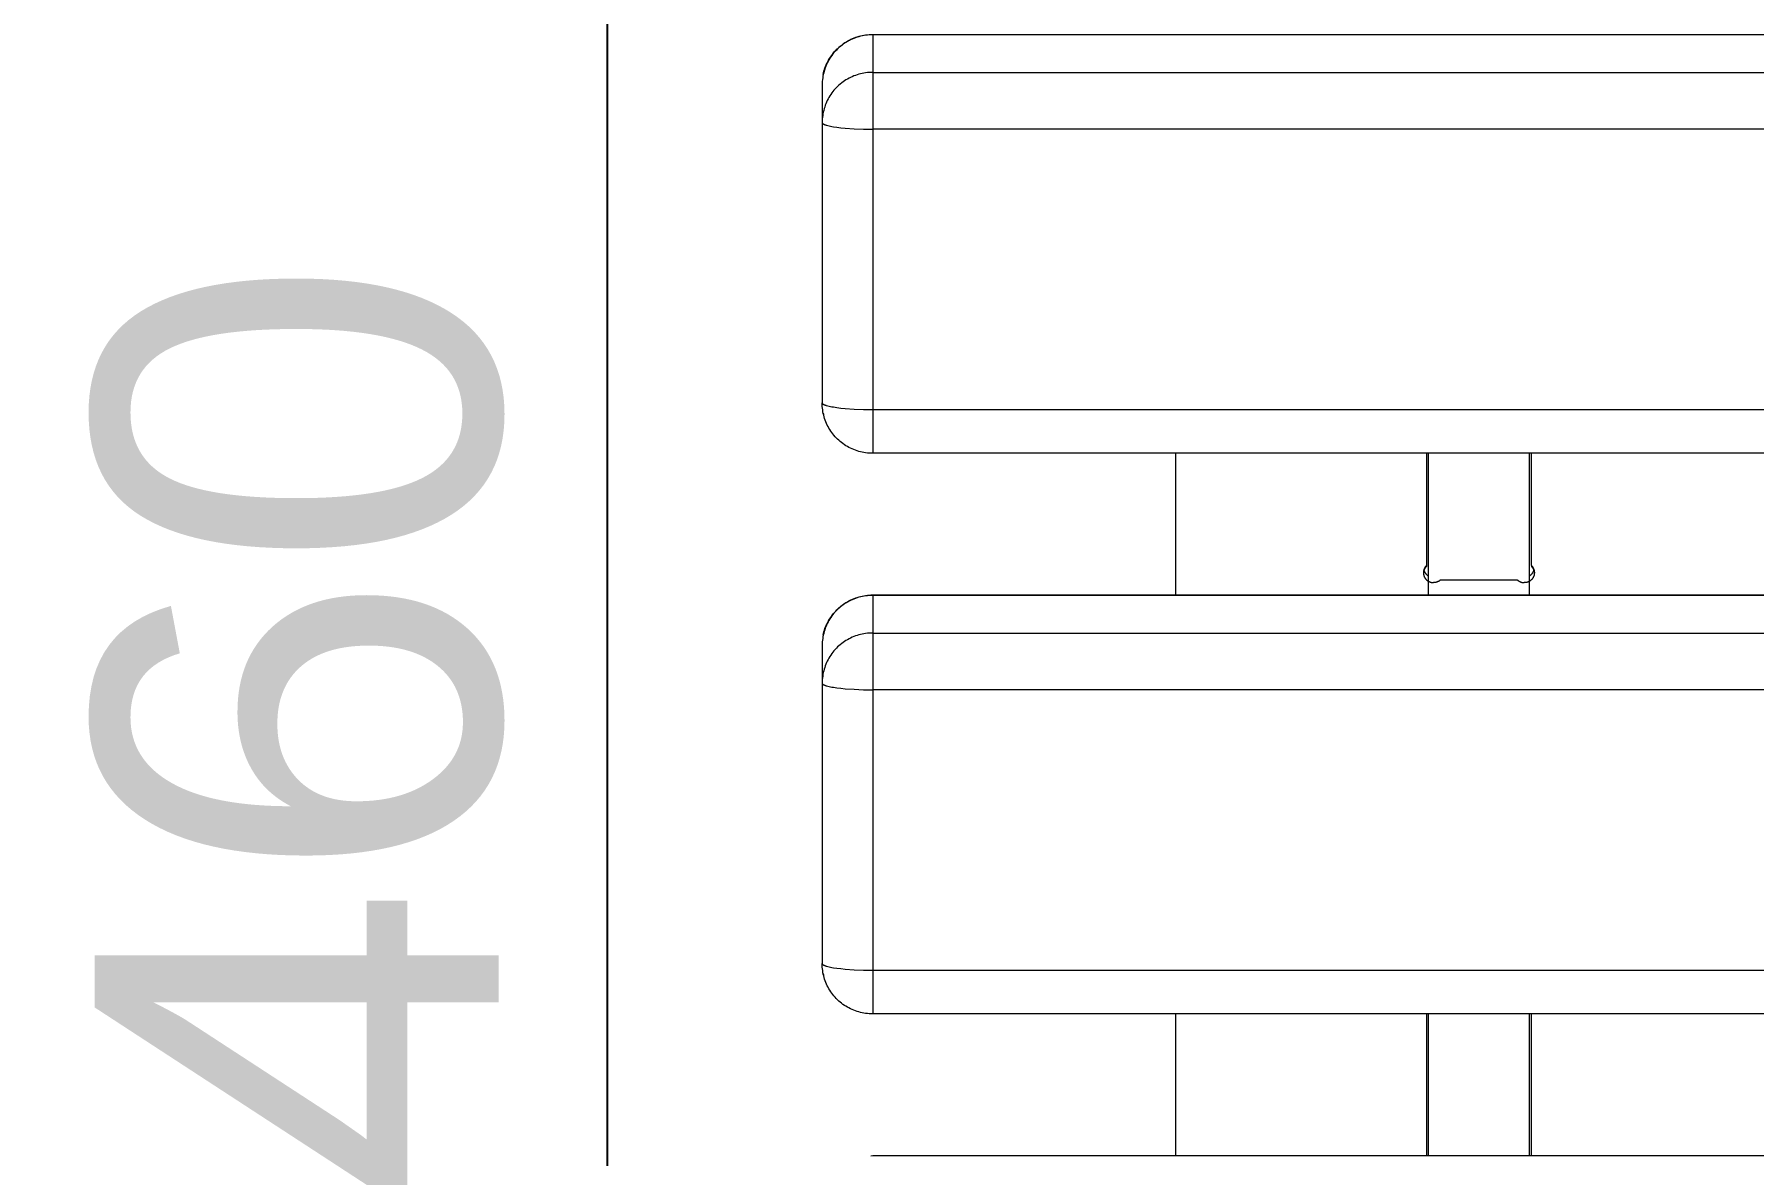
# Model space of a CAD drawing. Header units: millimetres. Extents: x -30 to 4992, y -440 to 3111.
# Drawn here: x 65.1 to 235.2, y 2838.4 to 2949.4 of the extents above; entities that cross this region are included whole.
import ezdxf

# ---------------------------------------------------------------- set-up
doc = ezdxf.new("R2010")
doc.units = ezdxf.units.MM
doc.layers.add('ZANO_R', color=7, linetype='Continuous', lineweight=0)
doc.layers.add('ZANO_W', color=1, linetype='Continuous', lineweight=0)
doc.styles.add('Arial', font='arial.ttf')
doc.styles.get("Standard").update_dxf_attribs({"font": 'ARIALUNI.TTF'})
doc.dimstyles.new('pl i ang', dxfattribs={"dimtxt": 50, "dimasz": 50, "dimexe": 1.25, "dimexo": 0.625, "dimgap": 10, "dimtad": 1, "dimtoh": 1, "dimtxsty": 'Standard', "dimcen": 2.5, "dimclrd": 1, "dimclre": 1, "dimclrt": 1, "dimadec": 0, "dimazin": 0, "dimtfac": 1, "dimtmove": 0, "dimatfit": 3, "dimfxl": 1, "dimarcsym": 1})

# ---------------------------------------------------------------- blocks, each defined once
blk = doc.blocks.new('*D387')
at = {"layer": 'ZANO_W', "color": 1, "lineweight": -2}
for p, q in [((138.93, 3110.68), (111.73, 3110.68)), ((121.73, 3070.68), (121.73, 2690.87)), ((141.92, 2650.87), (111.73, 2650.87))]:
    blk.add_line(p, q, dxfattribs=at)
at = {"layer": 'ZANO_W', "color": 1}
for points in [[(128.39, 3070.68), (115.06, 3070.68), (121.73, 3110.68)], [(115.06, 2690.87), (128.39, 2690.87), (121.73, 2650.87)]]:
    blk.add_solid(points, dxfattribs=at)
at = {"layer": 'ZANO_W', "color": 1, "insert": (91.3, 2880.77), "char_height": 40, "attachment_point": 5, "rotation": 90, "style": 'Arial'}
blk.add_mtext('460', dxfattribs=at)

msp = doc.modelspace()

# ---------------------------------------------------------------- linework, layer by layer
at = {"layer": 'ZANO_R'}
for p, q in [((145.27, 2948.55), (145.42, 2948.64)), ((145.52, 2948.67), (145.37, 2948.58)), ((145.42, 2948.64), (145.57, 2948.73)), ((145.68, 2948.75), (145.52, 2948.67)), ((145.57, 2948.73), (145.72, 2948.81)), ((145.83, 2948.83), (145.68, 2948.75)), ((145.72, 2948.81), (145.87, 2948.89)), ((145.99, 2948.9), (145.83, 2948.83)), ((145.87, 2948.89), (146.02, 2948.96)), ((146.15, 2948.97), (145.99, 2948.9)), ((146.02, 2948.96), (146.18, 2949.02)), ((146.31, 2949.03), (146.15, 2948.97)), ((146.18, 2949.02), (146.34, 2949.08)), ((146.48, 2949.09), (146.31, 2949.03)), ((146.34, 2949.08), (146.5, 2949.14)), ((146.64, 2949.14), (146.48, 2949.09)), ((146.5, 2949.14), (146.67, 2949.19)), ((146.81, 2949.18), (146.64, 2949.14)), ((146.67, 2949.19), (146.83, 2949.23)), ((146.98, 2949.22), (146.81, 2949.18)), ((146.83, 2949.23), (147, 2949.27)), ((147.15, 2949.25), (146.98, 2949.22)), ((147, 2949.27), (147.17, 2949.3)), ((147.32, 2949.28), (147.15, 2949.25)), ((147.17, 2949.3), (147.34, 2949.32)), ((147.5, 2949.3), (147.32, 2949.28)), ((147.34, 2949.32), (147.5, 2949.34)), ((147.5, 2949.34), (147.67, 2949.36)), ((147.67, 2949.32), (147.5, 2949.3)), ((147.67, 2949.36), (147.85, 2949.37)), ((147.84, 2949.32), (147.67, 2949.32)), ((148.02, 2949.33), (147.84, 2949.32)), ((147.85, 2949.37), (148.02, 2949.37)), ((148.02, 2949.37), (148.02, 2949.37)), ((148.02, 2949.37), (148.02, 2949.33)), ((148.02, 2949.33), (148.02, 2945.6)), ((1938.02, 2949.33), (148.02, 2949.33)), ((143.66, 2946.82), (143.74, 2946.97)), ((143.78, 2947.01), (143.69, 2946.86)), ((143.74, 2946.97), (143.83, 2947.11)), ((143.88, 2947.15), (143.78, 2947.01)), ((143.83, 2947.11), (143.93, 2947.25)), ((143.98, 2947.29), (143.88, 2947.15)), ((143.93, 2947.25), (144.03, 2947.39)), ((144.08, 2947.43), (143.98, 2947.29)), ((144.03, 2947.39), (144.14, 2947.53)), ((144.19, 2947.57), (144.08, 2947.43)), ((144.14, 2947.53), (144.25, 2947.66)), ((144.31, 2947.7), (144.19, 2947.57)), ((144.25, 2947.66), (144.36, 2947.78)), ((144.43, 2947.82), (144.31, 2947.7)), ((144.36, 2947.78), (144.48, 2947.91)), ((144.55, 2947.94), (144.43, 2947.82)), ((144.48, 2947.91), (144.6, 2948.02)), ((144.68, 2948.06), (144.55, 2947.94)), ((144.6, 2948.02), (144.73, 2948.14)), ((144.81, 2948.18), (144.68, 2948.06)), ((144.73, 2948.14), (144.86, 2948.25)), ((144.95, 2948.28), (144.81, 2948.18)), ((144.86, 2948.25), (144.99, 2948.35)), ((145.09, 2948.39), (144.95, 2948.28)), ((144.99, 2948.35), (145.13, 2948.46)), ((145.23, 2948.49), (145.09, 2948.39)), ((145.13, 2948.46), (145.27, 2948.55)), ((145.37, 2948.58), (145.23, 2948.49)), ((143.1, 2945.23), (143.07, 2945.06)), ((143.13, 2945.41), (143.1, 2945.23)), ((143.12, 2945.39), (143.16, 2945.55)), ((143.17, 2945.57), (143.13, 2945.41)), ((143.16, 2945.55), (143.2, 2945.72)), ((143.21, 2945.74), (143.17, 2945.57)), ((143.2, 2945.72), (143.25, 2945.88)), ((143.27, 2945.91), (143.21, 2945.74)), ((143.25, 2945.88), (143.3, 2946.05)), ((143.32, 2946.07), (143.27, 2945.91)), ((143.3, 2946.05), (143.36, 2946.2)), ((143.39, 2946.23), (143.32, 2946.07)), ((143.36, 2946.2), (143.43, 2946.36)), ((143.46, 2946.39), (143.39, 2946.23)), ((143.43, 2946.36), (143.5, 2946.52)), ((143.53, 2946.55), (143.46, 2946.39)), ((143.5, 2946.52), (143.58, 2946.67)), ((143.61, 2946.7), (143.53, 2946.55)), ((143.58, 2946.67), (143.66, 2946.82)), ((143.69, 2946.86), (143.61, 2946.7)), ((146.15, 2945.25), (145.99, 2945.18)), ((146.31, 2945.31), (146.15, 2945.25)), ((146.48, 2945.37), (146.31, 2945.31)), ((146.64, 2945.42), (146.48, 2945.37)), ((146.81, 2945.46), (146.64, 2945.42)), ((146.98, 2945.5), (146.81, 2945.46)), ((147.15, 2945.53), (146.98, 2945.5)), ((147.32, 2945.56), (147.15, 2945.53)), ((147.5, 2945.58), (147.32, 2945.56)), ((147.67, 2945.59), (147.5, 2945.58)), ((147.84, 2945.6), (147.67, 2945.59)), ((148.02, 2945.6), (147.84, 2945.6)), ((148.02, 2945.6), (148.02, 2939.98)), ((148.02, 2945.6), (1938.02, 2945.6)), ((143.03, 2944.72), (143.02, 2944.54)), ((143.02, 2944.54), (143.02, 2944.37)), ((143.02, 2944.37), (143.02, 2940.76)), ((143.05, 2944.89), (143.03, 2944.72)), ((143.07, 2945.06), (143.05, 2944.89)), ((143.98, 2943.57), (143.88, 2943.43)), ((144.08, 2943.71), (143.98, 2943.57)), ((144.19, 2943.84), (144.08, 2943.71)), ((144.31, 2943.97), (144.19, 2943.84)), ((144.43, 2944.1), (144.31, 2943.97)), ((144.55, 2944.22), (144.43, 2944.1)), ((144.68, 2944.34), (144.55, 2944.22)), ((144.81, 2944.45), (144.68, 2944.34)), ((144.95, 2944.56), (144.81, 2944.45)), ((145.09, 2944.67), (144.95, 2944.56)), ((145.23, 2944.76), (145.09, 2944.67)), ((145.37, 2944.86), (145.23, 2944.76)), ((145.52, 2944.95), (145.37, 2944.86)), ((145.68, 2945.03), (145.52, 2944.95)), ((145.83, 2945.11), (145.68, 2945.03)), ((145.99, 2945.18), (145.83, 2945.11)), ((143.17, 2941.85), (143.13, 2941.68)), ((143.21, 2942.02), (143.17, 2941.85)), ((143.27, 2942.18), (143.21, 2942.02)), ((143.32, 2942.35), (143.27, 2942.18)), ((143.39, 2942.51), (143.32, 2942.35)), ((143.46, 2942.67), (143.39, 2942.51)), ((143.53, 2942.83), (143.46, 2942.67)), ((143.61, 2942.98), (143.53, 2942.83)), ((143.69, 2943.13), (143.61, 2942.98)), ((143.78, 2943.28), (143.69, 2943.13)), ((143.88, 2943.43), (143.78, 2943.28)), ((143.03, 2940.99), (143.02, 2940.82)), ((143.02, 2940.82), (143.02, 2940.65)), ((143.02, 2940.65), (143.02, 2940.64)), ((143.02, 2940.64), (143.02, 2940.64)), ((143.02, 2940.64), (143.02, 2940.64)), ((143.02, 2940.64), (143.02, 2940.63)), ((143.02, 2940.63), (143.02, 2940.63)), ((143.02, 2940.63), (143.02, 2940.62)), ((143.02, 2940.63), (143.02, 2912.9)), ((143.02, 2940.62), (143.02, 2940.62)), ((143.02, 2940.62), (143.02, 2940.62)), ((143.02, 2940.62), (143.02, 2940.61)), ((143.02, 2940.61), (143.02, 2940.61)), ((143.02, 2940.61), (143.03, 2940.61)), ((143.05, 2941.17), (143.03, 2940.99)), ((143.03, 2940.61), (143.03, 2940.6)), ((143.03, 2940.6), (143.03, 2940.6)), ((143.03, 2940.6), (143.03, 2940.59)), ((143.03, 2940.59), (143.03, 2940.59)), ((143.03, 2940.59), (143.04, 2940.59)), ((143.04, 2940.59), (143.04, 2940.58)), ((143.04, 2940.58), (143.04, 2940.58)), ((143.04, 2940.58), (143.04, 2940.58)), ((143.04, 2940.58), (143.05, 2940.57)), ((143.07, 2941.34), (143.05, 2941.17)), ((143.05, 2940.57), (143.05, 2940.57)), ((143.05, 2940.57), (143.05, 2940.56)), ((143.05, 2940.56), (143.06, 2940.56)), ((143.06, 2940.56), (143.06, 2940.56)), ((143.06, 2940.56), (143.07, 2940.55)), ((143.1, 2941.51), (143.07, 2941.34)), ((143.07, 2940.55), (143.07, 2940.55)), ((143.07, 2940.55), (143.07, 2940.55)), ((143.07, 2940.55), (143.08, 2940.54)), ((143.08, 2940.54), (143.08, 2940.54)), ((143.08, 2940.54), (143.09, 2940.53)), ((143.09, 2940.53), (143.1, 2940.53)), ((143.13, 2941.68), (143.1, 2941.51)), ((143.1, 2940.53), (143.11, 2940.52)), ((143.11, 2940.52), (143.12, 2940.51)), ((143.12, 2940.51), (143.13, 2940.5)), ((143.13, 2940.5), (143.15, 2940.5)), ((143.15, 2940.5), (143.16, 2940.49)), ((143.16, 2940.49), (143.18, 2940.48)), ((143.18, 2940.48), (143.19, 2940.47)), ((143.19, 2940.47), (143.21, 2940.46)), ((143.21, 2940.46), (143.24, 2940.45)), ((143.24, 2940.45), (143.28, 2940.43)), ((143.28, 2940.43), (143.32, 2940.42)), ((143.32, 2940.42), (143.37, 2940.4)), ((143.37, 2940.4), (143.41, 2940.39)), ((143.41, 2940.39), (143.46, 2940.37)), ((143.46, 2940.37), (143.57, 2940.34)), ((143.57, 2940.34), (143.7, 2940.31)), ((143.7, 2940.31), (143.83, 2940.28)), ((143.83, 2940.28), (143.98, 2940.26)), ((143.98, 2940.26), (144.13, 2940.23)), ((144.13, 2940.23), (144.48, 2940.18)), ((144.48, 2940.18), (144.86, 2940.13)), ((144.86, 2940.13), (145.28, 2940.09)), ((145.28, 2940.09), (146.18, 2940.03)), ((146.18, 2940.03), (147.11, 2939.99)), ((147.11, 2939.99), (148.02, 2939.98)), ((148.02, 2939.98), (148.02, 2912.23)), ((1938.02, 2939.98), (148.02, 2939.98)), ((143.02, 2912.9), (143.02, 2912.89)), ((143.02, 2912.89), (143.02, 2912.89)), ((143.02, 2912.89), (143.02, 2912.88)), ((143.02, 2912.71), (143.02, 2912.88)), ((143.02, 2912.88), (143.02, 2912.88)), ((143.02, 2912.88), (143.02, 2912.88)), ((143.02, 2912.88), (143.02, 2912.87)), ((143.02, 2912.87), (143.02, 2912.87)), ((143.02, 2912.87), (143.02, 2912.87)), ((143.02, 2912.87), (143.02, 2912.86)), ((143.02, 2912.86), (143.02, 2912.86)), ((143.02, 2912.86), (143.03, 2912.85)), ((143.03, 2912.53), (143.02, 2912.71)), ((143.03, 2912.85), (143.03, 2912.85)), ((143.03, 2912.85), (143.03, 2912.85)), ((143.03, 2912.85), (143.03, 2912.84)), ((143.03, 2912.84), (143.03, 2912.84)), ((143.03, 2912.84), (143.04, 2912.84)), ((143.04, 2912.36), (143.03, 2912.53)), ((143.04, 2912.84), (143.04, 2912.83)), ((143.04, 2912.83), (143.04, 2912.83)), ((143.04, 2912.83), (143.04, 2912.82)), ((143.04, 2912.82), (143.05, 2912.82)), ((143.07, 2912.19), (143.04, 2912.36)), ((143.05, 2912.82), (143.05, 2912.82)), ((143.05, 2912.82), (143.05, 2912.81)), ((143.05, 2912.81), (143.06, 2912.81)), ((143.06, 2912.81), (143.06, 2912.81)), ((143.06, 2912.81), (143.07, 2912.8)), ((143.07, 2912.8), (143.07, 2912.8)), ((143.07, 2912.8), (143.07, 2912.79)), ((143.07, 2912.79), (143.08, 2912.79)), ((143.09, 2912.01), (143.07, 2912.19)), ((143.08, 2912.79), (143.08, 2912.79)), ((143.08, 2912.79), (143.09, 2912.78)), ((143.09, 2912.78), (143.1, 2912.77)), ((143.13, 2911.84), (143.09, 2912.01)), ((143.1, 2912.77), (143.11, 2912.77)), ((143.11, 2912.77), (143.12, 2912.76)), ((143.12, 2912.76), (143.13, 2912.75)), ((143.12, 2911.88), (143.15, 2911.76)), ((143.13, 2912.75), (143.15, 2912.74)), ((143.17, 2911.67), (143.13, 2911.84)), ((143.15, 2912.74), (143.16, 2912.74)), ((143.16, 2912.74), (143.18, 2912.73)), ((143.21, 2911.51), (143.17, 2911.67)), ((143.18, 2912.73), (143.19, 2912.72)), ((143.19, 2912.72), (143.21, 2912.71)), ((143.21, 2912.71), (143.24, 2912.7)), ((143.26, 2911.34), (143.21, 2911.51)), ((143.24, 2912.7), (143.28, 2912.68)), ((143.32, 2911.17), (143.26, 2911.34)), ((143.28, 2912.68), (143.32, 2912.67)), ((143.32, 2912.67), (143.37, 2912.65)), ((143.37, 2912.65), (143.41, 2912.64)), ((143.41, 2912.64), (143.46, 2912.62)), ((143.46, 2912.62), (143.57, 2912.59)), ((143.57, 2912.59), (143.7, 2912.56)), ((143.7, 2912.56), (143.83, 2912.53)), ((143.83, 2912.53), (143.98, 2912.5)), ((143.98, 2912.5), (144.13, 2912.48)), ((144.13, 2912.48), (144.48, 2912.43)), ((144.48, 2912.43), (144.86, 2912.38)), ((144.86, 2912.38), (145.28, 2912.34)), ((145.28, 2912.34), (146.18, 2912.28)), ((146.18, 2912.28), (147.11, 2912.24)), ((147.11, 2912.24), (148.02, 2912.23)), ((148.02, 2912.23), (148.02, 2907.9)), ((148.02, 2912.23), (1938.02, 2912.23)), ((143.38, 2911.01), (143.32, 2911.17)), ((143.45, 2910.85), (143.38, 2911.01)), ((143.53, 2910.69), (143.45, 2910.85)), ((143.61, 2910.54), (143.53, 2910.69)), ((143.69, 2910.39), (143.61, 2910.54)), ((143.78, 2910.24), (143.69, 2910.39)), ((143.88, 2910.09), (143.78, 2910.24)), ((143.98, 2909.95), (143.88, 2910.09)), ((144.08, 2909.81), (143.98, 2909.95)), ((144.19, 2909.68), (144.08, 2909.81)), ((144.31, 2909.54), (144.19, 2909.68)), ((144.42, 2909.42), (144.31, 2909.54)), ((144.55, 2909.29), (144.42, 2909.42)), ((144.68, 2909.18), (144.55, 2909.29)), ((144.81, 2909.06), (144.68, 2909.18)), ((144.94, 2908.95), (144.81, 2909.06)), ((145.08, 2908.85), (144.94, 2908.95)), ((145.22, 2908.75), (145.08, 2908.85)), ((145.37, 2908.65), (145.22, 2908.75)), ((145.52, 2908.56), (145.37, 2908.65)), ((145.67, 2908.48), (145.52, 2908.56)), ((145.83, 2908.4), (145.67, 2908.48)), ((145.99, 2908.33), (145.83, 2908.4)), ((146.15, 2908.26), (145.99, 2908.33)), ((146.31, 2908.2), (146.15, 2908.26)), ((146.47, 2908.14), (146.31, 2908.2)), ((146.64, 2908.09), (146.47, 2908.14)), ((146.81, 2908.04), (146.64, 2908.09)), ((146.98, 2908), (146.81, 2908.04)), ((147.15, 2907.97), (146.98, 2908)), ((147.32, 2907.94), (147.15, 2907.97)), ((147.49, 2907.92), (147.32, 2907.94)), ((147.67, 2907.91), (147.49, 2907.92)), ((147.84, 2907.9), (147.67, 2907.91)), ((148.02, 2907.9), (147.84, 2907.9)), ((1938.02, 2907.9), (148.02, 2907.9)), ((178.02, 2893.87), (178.02, 2907.9)), ((202.82, 2907.9), (202.82, 2896.78)), ((203.02, 2893.87), (203.02, 2907.9)), ((213.02, 2893.87), (213.02, 2907.9)), ((213.22, 2896.78), (213.22, 2907.9)), ((202.53, 2896.14), (202.52, 2896.1)), ((202.52, 2896.1), (202.52, 2896.07)), ((202.52, 2896.07), (202.53, 2896.03)), ((202.54, 2896.24), (202.53, 2896.21)), ((202.53, 2896.21), (202.53, 2896.17)), ((202.53, 2896.17), (202.53, 2896.14)), ((202.53, 2896.03), (202.53, 2896)), ((202.53, 2896), (202.53, 2895.96)), ((202.53, 2895.96), (202.54, 2895.93)), ((202.55, 2896.31), (202.54, 2896.27)), ((202.54, 2896.27), (202.54, 2896.24)), ((202.54, 2895.93), (202.54, 2895.9)), ((202.54, 2895.9), (202.55, 2895.86)), ((202.56, 2896.34), (202.55, 2896.31)), ((202.57, 2896.37), (202.56, 2896.34)), ((202.56, 2896.35), (202.57, 2896.32)), ((202.58, 2896.41), (202.57, 2896.37)), ((202.57, 2896.32), (202.58, 2896.28)), ((202.59, 2896.44), (202.58, 2896.41)), ((202.59, 2896.33), (202.58, 2896.3)), ((202.58, 2896.28), (202.59, 2896.25)), ((202.6, 2896.47), (202.59, 2896.44)), ((202.6, 2896.36), (202.59, 2896.33)), ((202.59, 2896.25), (202.6, 2896.22)), ((202.62, 2896.5), (202.6, 2896.47)), ((202.61, 2896.39), (202.6, 2896.36)), ((202.6, 2896.22), (202.62, 2896.19)), ((202.63, 2896.42), (202.61, 2896.39)), ((202.63, 2896.53), (202.62, 2896.5)), ((202.62, 2896.19), (202.63, 2896.16)), ((202.65, 2896.56), (202.63, 2896.53)), ((202.64, 2896.45), (202.63, 2896.42)), ((202.63, 2896.16), (202.65, 2896.13)), ((202.66, 2896.48), (202.64, 2896.45)), ((202.67, 2896.59), (202.65, 2896.56)), ((202.65, 2896.13), (202.66, 2896.1)), ((202.67, 2896.5), (202.66, 2896.48)), ((202.66, 2896.1), (202.68, 2896.08)), ((202.69, 2896.62), (202.67, 2896.59)), ((202.69, 2896.53), (202.67, 2896.5)), ((202.68, 2896.08), (202.7, 2896.05)), ((202.7, 2896.65), (202.69, 2896.62)), ((202.71, 2896.56), (202.69, 2896.53)), ((202.73, 2896.68), (202.7, 2896.65)), ((202.7, 2896.05), (202.72, 2896.02)), ((202.73, 2896.58), (202.71, 2896.56)), ((202.72, 2896.02), (202.74, 2896)), ((202.75, 2896.71), (202.73, 2896.68)), ((202.75, 2896.61), (202.73, 2896.58)), ((202.74, 2896), (202.76, 2895.97)), ((202.77, 2896.73), (202.75, 2896.71)), ((202.77, 2896.64), (202.75, 2896.61)), ((202.76, 2895.97), (202.78, 2895.95)), ((202.79, 2896.76), (202.77, 2896.73)), ((202.79, 2896.66), (202.77, 2896.64)), ((202.78, 2895.95), (202.81, 2895.92)), ((202.82, 2896.78), (202.79, 2896.76)), ((202.82, 2896.68), (202.79, 2896.66)), ((202.81, 2895.92), (202.83, 2895.9)), ((202.82, 2896.78), (202.82, 2896.68)), ((202.83, 2895.9), (202.85, 2895.88)), ((213.18, 2895.88), (213.2, 2895.9)), ((213.2, 2895.9), (213.22, 2895.92)), ((213.22, 2896.78), (213.24, 2896.76)), ((213.22, 2896.78), (213.22, 2896.68)), ((213.22, 2896.68), (213.24, 2896.66)), ((213.22, 2895.92), (213.25, 2895.95)), ((213.24, 2896.76), (213.26, 2896.73)), ((213.24, 2896.66), (213.26, 2896.64)), ((213.25, 2895.95), (213.27, 2895.97)), ((213.26, 2896.73), (213.29, 2896.71)), ((213.26, 2896.64), (213.28, 2896.61)), ((213.27, 2895.97), (213.29, 2896)), ((213.28, 2896.61), (213.3, 2896.58)), ((213.29, 2896.71), (213.31, 2896.68)), ((213.29, 2896), (213.31, 2896.02)), ((213.3, 2896.58), (213.32, 2896.56)), ((213.31, 2896.68), (213.33, 2896.65)), ((213.31, 2896.02), (213.33, 2896.05)), ((213.32, 2896.56), (213.34, 2896.53)), ((213.33, 2896.65), (213.35, 2896.62)), ((213.33, 2896.05), (213.35, 2896.08)), ((213.34, 2896.53), (213.36, 2896.5)), ((213.35, 2896.62), (213.36, 2896.59)), ((213.35, 2896.08), (213.37, 2896.1)), ((213.36, 2896.59), (213.38, 2896.56)), ((213.36, 2896.5), (213.38, 2896.48)), ((213.37, 2896.1), (213.38, 2896.13)), ((213.38, 2896.56), (213.4, 2896.53)), ((213.38, 2896.48), (213.39, 2896.45)), ((213.38, 2896.13), (213.4, 2896.16)), ((213.39, 2896.45), (213.41, 2896.42)), ((213.4, 2896.53), (213.41, 2896.5)), ((213.4, 2896.16), (213.41, 2896.19)), ((213.41, 2896.5), (213.43, 2896.47)), ((213.41, 2896.42), (213.42, 2896.39)), ((213.41, 2896.19), (213.43, 2896.22)), ((213.42, 2896.39), (213.43, 2896.36)), ((213.43, 2896.47), (213.44, 2896.44)), ((213.43, 2896.36), (213.45, 2896.33)), ((213.43, 2896.22), (213.44, 2896.25)), ((213.44, 2896.44), (213.45, 2896.41)), ((213.44, 2896.25), (213.45, 2896.28)), ((213.45, 2896.41), (213.46, 2896.37)), ((213.45, 2896.33), (213.46, 2896.3)), ((213.45, 2896.28), (213.46, 2896.32)), ((213.46, 2896.37), (213.47, 2896.34)), ((213.46, 2896.32), (213.47, 2896.35)), ((213.47, 2896.34), (213.48, 2896.31)), ((213.48, 2896.31), (213.49, 2896.27)), ((213.49, 2895.9), (213.48, 2895.86)), ((213.49, 2896.27), (213.49, 2896.24)), ((213.49, 2896.24), (213.5, 2896.21)), ((213.5, 2895.93), (213.49, 2895.9)), ((213.5, 2896.21), (213.5, 2896.17)), ((213.5, 2896.17), (213.51, 2896.14)), ((213.51, 2896.03), (213.5, 2896)), ((213.5, 2896), (213.5, 2895.96)), ((213.5, 2895.96), (213.5, 2895.93)), ((213.51, 2896.14), (213.51, 2896.1)), ((213.51, 2896.1), (213.51, 2896.07)), ((213.51, 2896.07), (213.51, 2896.03)), ((202.55, 2895.86), (202.56, 2895.83)), ((202.56, 2895.83), (202.57, 2895.8)), ((202.57, 2895.8), (202.58, 2895.76)), ((202.58, 2895.76), (202.59, 2895.73)), ((202.59, 2895.73), (202.6, 2895.7)), ((202.6, 2895.7), (202.61, 2895.67)), ((202.61, 2895.67), (202.63, 2895.64)), ((202.63, 2895.64), (202.65, 2895.61)), ((202.65, 2895.61), (202.66, 2895.58)), ((202.66, 2895.58), (202.68, 2895.55)), ((202.68, 2895.55), (202.7, 2895.52)), ((202.7, 2895.52), (202.72, 2895.49)), ((202.72, 2895.49), (202.74, 2895.46)), ((202.74, 2895.46), (202.76, 2895.44)), ((202.76, 2895.44), (202.79, 2895.41)), ((202.79, 2895.41), (202.81, 2895.38)), ((202.81, 2895.38), (202.83, 2895.36)), ((202.83, 2895.36), (202.86, 2895.34)), ((202.85, 2895.88), (202.88, 2895.85)), ((202.86, 2895.34), (202.89, 2895.32)), ((202.88, 2895.85), (202.91, 2895.83)), ((202.89, 2895.32), (202.91, 2895.29)), ((202.91, 2895.83), (202.93, 2895.81)), ((202.91, 2895.29), (202.94, 2895.27)), ((202.93, 2895.81), (202.96, 2895.79)), ((202.94, 2895.27), (202.97, 2895.25)), ((202.96, 2895.79), (202.99, 2895.78)), ((202.97, 2895.25), (203, 2895.24)), ((202.99, 2895.78), (203.02, 2895.76)), ((203, 2895.24), (203.03, 2895.22)), ((203.03, 2895.22), (203.06, 2895.2)), ((203.06, 2895.2), (203.09, 2895.19)), ((203.09, 2895.19), (203.12, 2895.17)), ((203.12, 2895.17), (203.15, 2895.16)), ((203.15, 2895.16), (203.18, 2895.15)), ((203.18, 2895.15), (203.22, 2895.14)), ((203.22, 2895.14), (203.25, 2895.13)), ((203.25, 2895.13), (203.28, 2895.12)), ((203.28, 2895.12), (203.32, 2895.11)), ((203.32, 2895.11), (203.35, 2895.1)), ((203.35, 2895.1), (203.39, 2895.1)), ((203.39, 2895.1), (203.42, 2895.09)), ((203.42, 2895.09), (203.45, 2895.09)), ((203.45, 2895.09), (203.49, 2895.09)), ((203.49, 2895.09), (203.52, 2895.09)), ((203.56, 2895.09), (203.52, 2895.09)), ((203.59, 2895.09), (203.56, 2895.09)), ((203.63, 2895.1), (203.59, 2895.09)), ((203.66, 2895.1), (203.63, 2895.1)), ((203.69, 2895.1), (203.66, 2895.1)), ((203.73, 2895.11), (203.69, 2895.1)), ((203.76, 2895.12), (203.73, 2895.11)), ((203.79, 2895.13), (203.76, 2895.12)), ((203.83, 2895.14), (203.79, 2895.13)), ((203.86, 2895.15), (203.83, 2895.14)), ((203.89, 2895.16), (203.86, 2895.15)), ((203.92, 2895.17), (203.89, 2895.16)), ((203.95, 2895.19), (203.92, 2895.17)), ((203.98, 2895.2), (203.95, 2895.19)), ((204.01, 2895.22), (203.98, 2895.2)), ((204.04, 2895.23), (204.01, 2895.22)), ((204.07, 2895.25), (204.04, 2895.23)), ((204.1, 2895.27), (204.07, 2895.25)), ((204.13, 2895.29), (204.1, 2895.27)), ((204.15, 2895.31), (204.13, 2895.29)), ((204.18, 2895.33), (204.15, 2895.31)), ((204.21, 2895.36), (204.18, 2895.33)), ((204.23, 2895.38), (204.21, 2895.36)), ((204.23, 2895.38), (211.8, 2895.38)), ((211.8, 2895.38), (211.83, 2895.36)), ((211.83, 2895.36), (211.85, 2895.33)), ((211.85, 2895.33), (211.88, 2895.31)), ((211.88, 2895.31), (211.9, 2895.29)), ((211.9, 2895.29), (211.93, 2895.27)), ((211.93, 2895.27), (211.96, 2895.25)), ((211.96, 2895.25), (211.99, 2895.23)), ((211.99, 2895.23), (212.02, 2895.22)), ((212.02, 2895.22), (212.05, 2895.2)), ((212.05, 2895.2), (212.08, 2895.19)), ((212.08, 2895.19), (212.11, 2895.17)), ((212.11, 2895.17), (212.14, 2895.16)), ((212.14, 2895.16), (212.17, 2895.15)), ((212.17, 2895.15), (212.21, 2895.14)), ((212.21, 2895.14), (212.24, 2895.13)), ((212.24, 2895.13), (212.27, 2895.12)), ((212.27, 2895.12), (212.31, 2895.11)), ((212.31, 2895.11), (212.34, 2895.1)), ((212.34, 2895.1), (212.37, 2895.1)), ((212.37, 2895.1), (212.41, 2895.1)), ((212.41, 2895.1), (212.44, 2895.09)), ((212.44, 2895.09), (212.47, 2895.09)), ((212.47, 2895.09), (212.51, 2895.09)), ((212.54, 2895.09), (212.51, 2895.09)), ((212.58, 2895.09), (212.54, 2895.09)), ((212.61, 2895.09), (212.58, 2895.09)), ((212.65, 2895.1), (212.61, 2895.09)), ((212.68, 2895.1), (212.65, 2895.1)), ((212.71, 2895.11), (212.68, 2895.1)), ((212.75, 2895.12), (212.71, 2895.11)), ((212.78, 2895.13), (212.75, 2895.12)), ((212.81, 2895.14), (212.78, 2895.13)), ((212.85, 2895.15), (212.81, 2895.14)), ((212.88, 2895.16), (212.85, 2895.15)), ((212.91, 2895.17), (212.88, 2895.16)), ((212.94, 2895.19), (212.91, 2895.17)), ((212.97, 2895.2), (212.94, 2895.19)), ((213, 2895.22), (212.97, 2895.2)), ((213.03, 2895.24), (213, 2895.22)), ((213.02, 2895.76), (213.04, 2895.78)), ((213.06, 2895.25), (213.03, 2895.24)), ((213.04, 2895.78), (213.07, 2895.79)), ((213.09, 2895.27), (213.06, 2895.25)), ((213.07, 2895.79), (213.1, 2895.81)), ((213.12, 2895.29), (213.09, 2895.27)), ((213.1, 2895.81), (213.13, 2895.83)), ((213.15, 2895.32), (213.12, 2895.29)), ((213.13, 2895.83), (213.15, 2895.85)), ((213.15, 2895.85), (213.18, 2895.88)), ((213.17, 2895.34), (213.15, 2895.32)), ((213.2, 2895.36), (213.17, 2895.34)), ((213.22, 2895.38), (213.2, 2895.36)), ((213.25, 2895.41), (213.22, 2895.38)), ((213.27, 2895.44), (213.25, 2895.41)), ((213.29, 2895.46), (213.27, 2895.44)), ((213.31, 2895.49), (213.29, 2895.46)), ((213.33, 2895.52), (213.31, 2895.49)), ((213.35, 2895.55), (213.33, 2895.52)), ((213.37, 2895.58), (213.35, 2895.55)), ((213.39, 2895.61), (213.37, 2895.58)), ((213.4, 2895.64), (213.39, 2895.61)), ((213.42, 2895.67), (213.4, 2895.64)), ((213.43, 2895.7), (213.42, 2895.67)), ((213.44, 2895.73), (213.43, 2895.7)), ((213.46, 2895.76), (213.44, 2895.73)), ((213.47, 2895.8), (213.46, 2895.76)), ((213.48, 2895.83), (213.47, 2895.8)), ((213.48, 2895.86), (213.48, 2895.83)), ((144.48, 2892.4), (144.6, 2892.52)), ((144.68, 2892.56), (144.55, 2892.44)), ((144.6, 2892.52), (144.73, 2892.64)), ((144.81, 2892.67), (144.68, 2892.56)), ((144.73, 2892.64), (144.86, 2892.75)), ((144.95, 2892.78), (144.81, 2892.67)), ((144.86, 2892.75), (144.99, 2892.85)), ((145.09, 2892.89), (144.95, 2892.78)), ((144.99, 2892.85), (145.13, 2892.95)), ((145.23, 2892.98), (145.09, 2892.89)), ((145.13, 2892.95), (145.27, 2893.05)), ((145.37, 2893.08), (145.23, 2892.98)), ((145.27, 2893.05), (145.42, 2893.14)), ((145.52, 2893.17), (145.37, 2893.08)), ((145.42, 2893.14), (145.57, 2893.23)), ((145.68, 2893.25), (145.52, 2893.17)), ((145.57, 2893.23), (145.72, 2893.31)), ((145.83, 2893.33), (145.68, 2893.25)), ((145.72, 2893.31), (145.87, 2893.38)), ((145.99, 2893.4), (145.83, 2893.33)), ((145.87, 2893.38), (146.02, 2893.45)), ((146.15, 2893.47), (145.99, 2893.4)), ((146.02, 2893.45), (146.18, 2893.52)), ((146.31, 2893.53), (146.15, 2893.47)), ((146.18, 2893.52), (146.34, 2893.58)), ((146.48, 2893.59), (146.31, 2893.53)), ((146.34, 2893.58), (146.5, 2893.63)), ((146.64, 2893.64), (146.48, 2893.59)), ((146.5, 2893.63), (146.67, 2893.68)), ((146.81, 2893.68), (146.64, 2893.64)), ((146.67, 2893.68), (146.83, 2893.73)), ((146.98, 2893.72), (146.81, 2893.68)), ((146.83, 2893.73), (147, 2893.76)), ((147.15, 2893.75), (146.98, 2893.72)), ((147, 2893.76), (147.17, 2893.8)), ((147.32, 2893.78), (147.15, 2893.75)), ((147.17, 2893.8), (147.34, 2893.82)), ((147.5, 2893.8), (147.32, 2893.78)), ((147.34, 2893.82), (147.5, 2893.84)), ((147.5, 2893.84), (147.67, 2893.86)), ((147.67, 2893.81), (147.5, 2893.8)), ((147.67, 2893.86), (147.85, 2893.87)), ((147.84, 2893.82), (147.67, 2893.81)), ((148.02, 2893.82), (147.84, 2893.82)), ((147.85, 2893.87), (148.02, 2893.87)), ((148.02, 2893.87), (1938.02, 2893.87)), ((148.02, 2893.86), (148.02, 2893.87)), ((148.02, 2893.86), (148.02, 2893.82)), ((148.02, 2893.82), (148.02, 2890.1)), ((1938.02, 2893.82), (148.02, 2893.82)), ((143.36, 2890.7), (143.43, 2890.86)), ((143.46, 2890.89), (143.39, 2890.73)), ((143.43, 2890.86), (143.5, 2891.02)), ((143.53, 2891.05), (143.46, 2890.89)), ((143.5, 2891.02), (143.58, 2891.17)), ((143.61, 2891.2), (143.53, 2891.05)), ((143.58, 2891.17), (143.66, 2891.32)), ((143.69, 2891.35), (143.61, 2891.2)), ((143.66, 2891.32), (143.74, 2891.47)), ((143.78, 2891.5), (143.69, 2891.35)), ((143.74, 2891.47), (143.83, 2891.61)), ((143.88, 2891.65), (143.78, 2891.5)), ((143.83, 2891.61), (143.93, 2891.75)), ((143.98, 2891.79), (143.88, 2891.65)), ((143.93, 2891.75), (144.03, 2891.89)), ((144.08, 2891.93), (143.98, 2891.79)), ((144.03, 2891.89), (144.14, 2892.02)), ((144.19, 2892.06), (144.08, 2891.93)), ((144.14, 2892.02), (144.25, 2892.15)), ((144.31, 2892.19), (144.19, 2892.06)), ((144.25, 2892.15), (144.36, 2892.28)), ((144.43, 2892.32), (144.31, 2892.19)), ((144.36, 2892.28), (144.48, 2892.4)), ((144.55, 2892.44), (144.43, 2892.32)), ((143.03, 2889.22), (143.02, 2889.04)), ((143.05, 2889.39), (143.03, 2889.22)), ((143.07, 2889.56), (143.05, 2889.39)), ((143.1, 2889.73), (143.07, 2889.56)), ((143.13, 2889.9), (143.1, 2889.73)), ((143.12, 2889.89), (143.16, 2890.05)), ((143.17, 2890.07), (143.13, 2889.9)), ((143.16, 2890.05), (143.2, 2890.22)), ((143.21, 2890.24), (143.17, 2890.07)), ((143.2, 2890.22), (143.25, 2890.38)), ((143.27, 2890.41), (143.21, 2890.24)), ((143.25, 2890.38), (143.3, 2890.54)), ((143.32, 2890.57), (143.27, 2890.41)), ((143.3, 2890.54), (143.36, 2890.7)), ((143.39, 2890.73), (143.32, 2890.57)), ((145.09, 2889.16), (144.95, 2889.06)), ((145.23, 2889.26), (145.09, 2889.16)), ((145.37, 2889.36), (145.23, 2889.26)), ((145.52, 2889.44), (145.37, 2889.36)), ((145.68, 2889.53), (145.52, 2889.44)), ((145.83, 2889.61), (145.68, 2889.53)), ((145.99, 2889.68), (145.83, 2889.61)), ((146.15, 2889.75), (145.99, 2889.68)), ((146.31, 2889.81), (146.15, 2889.75)), ((146.48, 2889.86), (146.31, 2889.81)), ((146.64, 2889.91), (146.48, 2889.86)), ((146.81, 2889.96), (146.64, 2889.91)), ((146.98, 2890), (146.81, 2889.96)), ((147.15, 2890.03), (146.98, 2890)), ((147.32, 2890.05), (147.15, 2890.03)), ((147.5, 2890.08), (147.32, 2890.05)), ((147.67, 2890.09), (147.5, 2890.08)), ((147.84, 2890.1), (147.67, 2890.09)), ((148.02, 2890.1), (147.84, 2890.1)), ((148.02, 2890.1), (148.02, 2884.48)), ((148.02, 2890.1), (1938.02, 2890.1)), ((143.02, 2889.04), (143.02, 2888.87)), ((143.02, 2888.87), (143.02, 2885.25)), ((143.61, 2887.48), (143.53, 2887.32)), ((143.69, 2887.63), (143.61, 2887.48)), ((143.78, 2887.78), (143.69, 2887.63)), ((143.88, 2887.92), (143.78, 2887.78)), ((143.98, 2888.07), (143.88, 2887.92)), ((144.08, 2888.2), (143.98, 2888.07)), ((144.19, 2888.34), (144.08, 2888.2)), ((144.31, 2888.47), (144.19, 2888.34)), ((144.43, 2888.6), (144.31, 2888.47)), ((144.55, 2888.72), (144.43, 2888.6)), ((144.68, 2888.84), (144.55, 2888.72)), ((144.81, 2888.95), (144.68, 2888.84)), ((144.95, 2889.06), (144.81, 2888.95)), ((143.07, 2885.84), (143.05, 2885.66)), ((143.1, 2886.01), (143.07, 2885.84)), ((143.13, 2886.18), (143.1, 2886.01)), ((143.17, 2886.35), (143.13, 2886.18)), ((143.21, 2886.52), (143.17, 2886.35)), ((143.27, 2886.68), (143.21, 2886.52)), ((143.32, 2886.85), (143.27, 2886.68)), ((143.39, 2887.01), (143.32, 2886.85)), ((143.46, 2887.17), (143.39, 2887.01)), ((143.53, 2887.32), (143.46, 2887.17)), ((143.03, 2885.49), (143.02, 2885.32)), ((143.02, 2885.32), (143.02, 2885.14)), ((143.02, 2885.14), (143.02, 2885.14)), ((143.02, 2885.14), (143.02, 2885.14)), ((143.02, 2885.14), (143.02, 2885.13)), ((143.02, 2885.13), (143.02, 2885.13)), ((143.02, 2885.13), (143.02, 2885.13)), ((143.02, 2885.13), (143.02, 2885.12)), ((143.02, 2885.13), (143.02, 2857.39)), ((143.02, 2885.12), (143.02, 2885.12)), ((143.02, 2885.12), (143.02, 2885.11)), ((143.02, 2885.11), (143.02, 2885.11)), ((143.02, 2885.11), (143.02, 2885.11)), ((143.02, 2885.11), (143.03, 2885.1)), ((143.05, 2885.66), (143.03, 2885.49)), ((143.03, 2885.1), (143.03, 2885.1)), ((143.03, 2885.1), (143.03, 2885.1)), ((143.03, 2885.1), (143.03, 2885.09)), ((143.03, 2885.09), (143.03, 2885.09)), ((143.03, 2885.09), (143.04, 2885.08)), ((143.04, 2885.08), (143.04, 2885.08)), ((143.04, 2885.08), (143.04, 2885.08)), ((143.04, 2885.08), (143.04, 2885.07)), ((143.04, 2885.07), (143.05, 2885.07)), ((143.05, 2885.07), (143.05, 2885.07)), ((143.05, 2885.07), (143.05, 2885.06)), ((143.05, 2885.06), (143.06, 2885.06)), ((143.06, 2885.06), (143.06, 2885.05)), ((143.06, 2885.05), (143.07, 2885.05)), ((143.07, 2885.05), (143.07, 2885.05)), ((143.07, 2885.05), (143.07, 2885.04)), ((143.07, 2885.04), (143.08, 2885.04)), ((143.08, 2885.04), (143.08, 2885.04)), ((143.08, 2885.04), (143.09, 2885.03)), ((143.09, 2885.03), (143.1, 2885.02)), ((143.1, 2885.02), (143.11, 2885.02)), ((143.11, 2885.02), (143.12, 2885.01)), ((143.12, 2885.01), (143.13, 2885)), ((143.13, 2885), (143.15, 2884.99)), ((143.15, 2884.99), (143.16, 2884.98)), ((143.16, 2884.98), (143.18, 2884.98)), ((143.18, 2884.98), (143.19, 2884.97)), ((143.19, 2884.97), (143.21, 2884.96)), ((143.21, 2884.96), (143.24, 2884.95)), ((143.24, 2884.95), (143.28, 2884.93)), ((143.28, 2884.93), (143.32, 2884.92)), ((143.32, 2884.92), (143.37, 2884.9)), ((143.37, 2884.9), (143.41, 2884.88)), ((143.41, 2884.88), (143.46, 2884.87)), ((143.46, 2884.87), (143.57, 2884.84)), ((143.57, 2884.84), (143.7, 2884.81)), ((143.7, 2884.81), (143.83, 2884.78)), ((143.83, 2884.78), (143.98, 2884.75)), ((143.98, 2884.75), (144.13, 2884.73)), ((144.13, 2884.73), (144.48, 2884.67)), ((144.48, 2884.67), (144.86, 2884.63)), ((144.86, 2884.63), (145.28, 2884.59)), ((145.28, 2884.59), (146.18, 2884.53)), ((146.18, 2884.53), (147.11, 2884.49)), ((147.11, 2884.49), (148.02, 2884.48)), ((148.02, 2884.48), (148.02, 2856.73)), ((1938.02, 2884.48), (148.02, 2884.48)), ((143.02, 2857.39), (143.02, 2857.39)), ((143.02, 2857.39), (143.02, 2857.39)), ((143.02, 2857.39), (143.02, 2857.38)), ((143.02, 2857.2), (143.02, 2857.38)), ((143.02, 2857.38), (143.02, 2857.38)), ((143.02, 2857.38), (143.02, 2857.37)), ((143.02, 2857.37), (143.02, 2857.37)), ((143.02, 2857.37), (143.02, 2857.37)), ((143.02, 2857.37), (143.02, 2857.36)), ((143.02, 2857.36), (143.02, 2857.36)), ((143.02, 2857.36), (143.02, 2857.36)), ((143.02, 2857.36), (143.03, 2857.35)), ((143.03, 2857.03), (143.02, 2857.2)), ((143.03, 2857.35), (143.03, 2857.35)), ((143.03, 2857.35), (143.03, 2857.34)), ((143.03, 2857.34), (143.03, 2857.34)), ((143.03, 2857.34), (143.03, 2857.34)), ((143.03, 2857.34), (143.04, 2857.33)), ((143.04, 2856.86), (143.03, 2857.03)), ((143.04, 2857.33), (143.04, 2857.33)), ((143.04, 2857.33), (143.04, 2857.33)), ((143.04, 2857.33), (143.04, 2857.32)), ((143.04, 2857.32), (143.05, 2857.32)), ((143.07, 2856.68), (143.04, 2856.86)), ((143.05, 2857.32), (143.05, 2857.31)), ((143.05, 2857.31), (143.05, 2857.31)), ((143.05, 2857.31), (143.06, 2857.31)), ((143.06, 2857.31), (143.06, 2857.3)), ((143.06, 2857.3), (143.07, 2857.3)), ((143.07, 2857.3), (143.07, 2857.3)), ((143.07, 2857.3), (143.07, 2857.29)), ((143.07, 2857.29), (143.08, 2857.29)), ((143.08, 2857.29), (143.08, 2857.28)), ((143.08, 2857.28), (143.09, 2857.28)), ((143.09, 2857.28), (143.1, 2857.27)), ((143.1, 2857.27), (143.11, 2857.26)), ((143.11, 2857.26), (143.12, 2857.26)), ((143.12, 2857.26), (143.13, 2857.25)), ((143.13, 2857.25), (143.15, 2857.24)), ((143.15, 2857.24), (143.16, 2857.23)), ((143.16, 2857.23), (143.18, 2857.23)), ((143.18, 2857.23), (143.19, 2857.22)), ((143.19, 2857.22), (143.21, 2857.21)), ((143.21, 2857.21), (143.24, 2857.19)), ((143.24, 2857.19), (143.28, 2857.18)), ((143.28, 2857.18), (143.32, 2857.16)), ((143.32, 2857.16), (143.37, 2857.15)), ((143.37, 2857.15), (143.41, 2857.13)), ((143.41, 2857.13), (143.46, 2857.12)), ((143.46, 2857.12), (143.57, 2857.09)), ((143.57, 2857.09), (143.7, 2857.06)), ((143.7, 2857.06), (143.83, 2857.03)), ((143.83, 2857.03), (143.98, 2857)), ((143.98, 2857), (144.13, 2856.97)), ((144.13, 2856.97), (144.48, 2856.92)), ((144.48, 2856.92), (144.86, 2856.88)), ((144.86, 2856.88), (145.28, 2856.84)), ((145.28, 2856.84), (146.18, 2856.77)), ((146.18, 2856.77), (147.11, 2856.74)), ((143.09, 2856.51), (143.07, 2856.68)), ((143.13, 2856.34), (143.09, 2856.51)), ((143.12, 2856.38), (143.15, 2856.26)), ((143.17, 2856.17), (143.13, 2856.34)), ((143.21, 2856), (143.17, 2856.17)), ((143.26, 2855.84), (143.21, 2856)), ((143.32, 2855.67), (143.26, 2855.84)), ((143.38, 2855.51), (143.32, 2855.67)), ((143.45, 2855.35), (143.38, 2855.51)), ((143.53, 2855.19), (143.45, 2855.35)), ((143.61, 2855.04), (143.53, 2855.19)), ((147.11, 2856.74), (148.02, 2856.73)), ((148.02, 2856.73), (148.02, 2852.39)), ((148.02, 2856.73), (1938.02, 2856.73)), ((143.69, 2854.88), (143.61, 2855.04)), ((143.78, 2854.74), (143.69, 2854.88)), ((143.88, 2854.59), (143.78, 2854.74)), ((143.98, 2854.45), (143.88, 2854.59)), ((144.08, 2854.31), (143.98, 2854.45)), ((144.19, 2854.17), (144.08, 2854.31)), ((144.31, 2854.04), (144.19, 2854.17)), ((144.42, 2853.91), (144.31, 2854.04)), ((144.55, 2853.79), (144.42, 2853.91)), ((144.68, 2853.67), (144.55, 2853.79)), ((144.81, 2853.56), (144.68, 2853.67)), ((144.94, 2853.45), (144.81, 2853.56)), ((145.08, 2853.34), (144.94, 2853.45)), ((145.22, 2853.24), (145.08, 2853.34)), ((145.37, 2853.15), (145.22, 2853.24)), ((145.52, 2853.06), (145.37, 2853.15)), ((145.67, 2852.98), (145.52, 2853.06)), ((145.83, 2852.9), (145.67, 2852.98)), ((145.99, 2852.82), (145.83, 2852.9)), ((146.15, 2852.76), (145.99, 2852.82)), ((146.31, 2852.69), (146.15, 2852.76)), ((146.47, 2852.64), (146.31, 2852.69)), ((146.64, 2852.59), (146.47, 2852.64)), ((146.81, 2852.54), (146.64, 2852.59)), ((146.98, 2852.5), (146.81, 2852.54)), ((147.15, 2852.47), (146.98, 2852.5)), ((147.32, 2852.44), (147.15, 2852.47)), ((147.49, 2852.42), (147.32, 2852.44)), ((147.67, 2852.41), (147.49, 2852.42)), ((147.84, 2852.4), (147.67, 2852.41)), ((148.02, 2852.39), (147.84, 2852.4)), ((1938.02, 2852.39), (148.02, 2852.39)), ((178.02, 2838.37), (178.02, 2852.39)), ((202.82, 2852.39), (202.82, 2838.37)), ((203.02, 2838.37), (203.02, 2852.39)), ((213.02, 2838.37), (213.02, 2852.39)), ((213.22, 2838.37), (213.22, 2852.39)), ((147.85, 2838.36), (148.02, 2838.37)), ((148.02, 2838.37), (1938.02, 2838.37))]:
    msp.add_line(p, q, dxfattribs=at)

# ---------------------------------------------------------------- dimensions: what is measured, and where the dimension line sits
at = {"layer": 'ZANO_W'}
dim = msp.add_linear_dim(base=(121.73, 2650.87), p1=(148.93, 3110.68), p2=(151.92, 2650.87), angle=90, dimstyle='pl i ang', override={"dimtxt": 40, "dimasz": 40, "dimexe": 10, "dimexo": 10, "dimtoh": 0, "dimdec": 0, "dimtxsty": 'Arial', "dimtdec": 0, "dimtmove": 1}, dxfattribs=at)
dim.commit()
dim.dimension.update_dxf_attribs({"geometry": '*D387', "text_midpoint": (91.3, 2880.77)})

doc.saveas('drawing.dxf')
